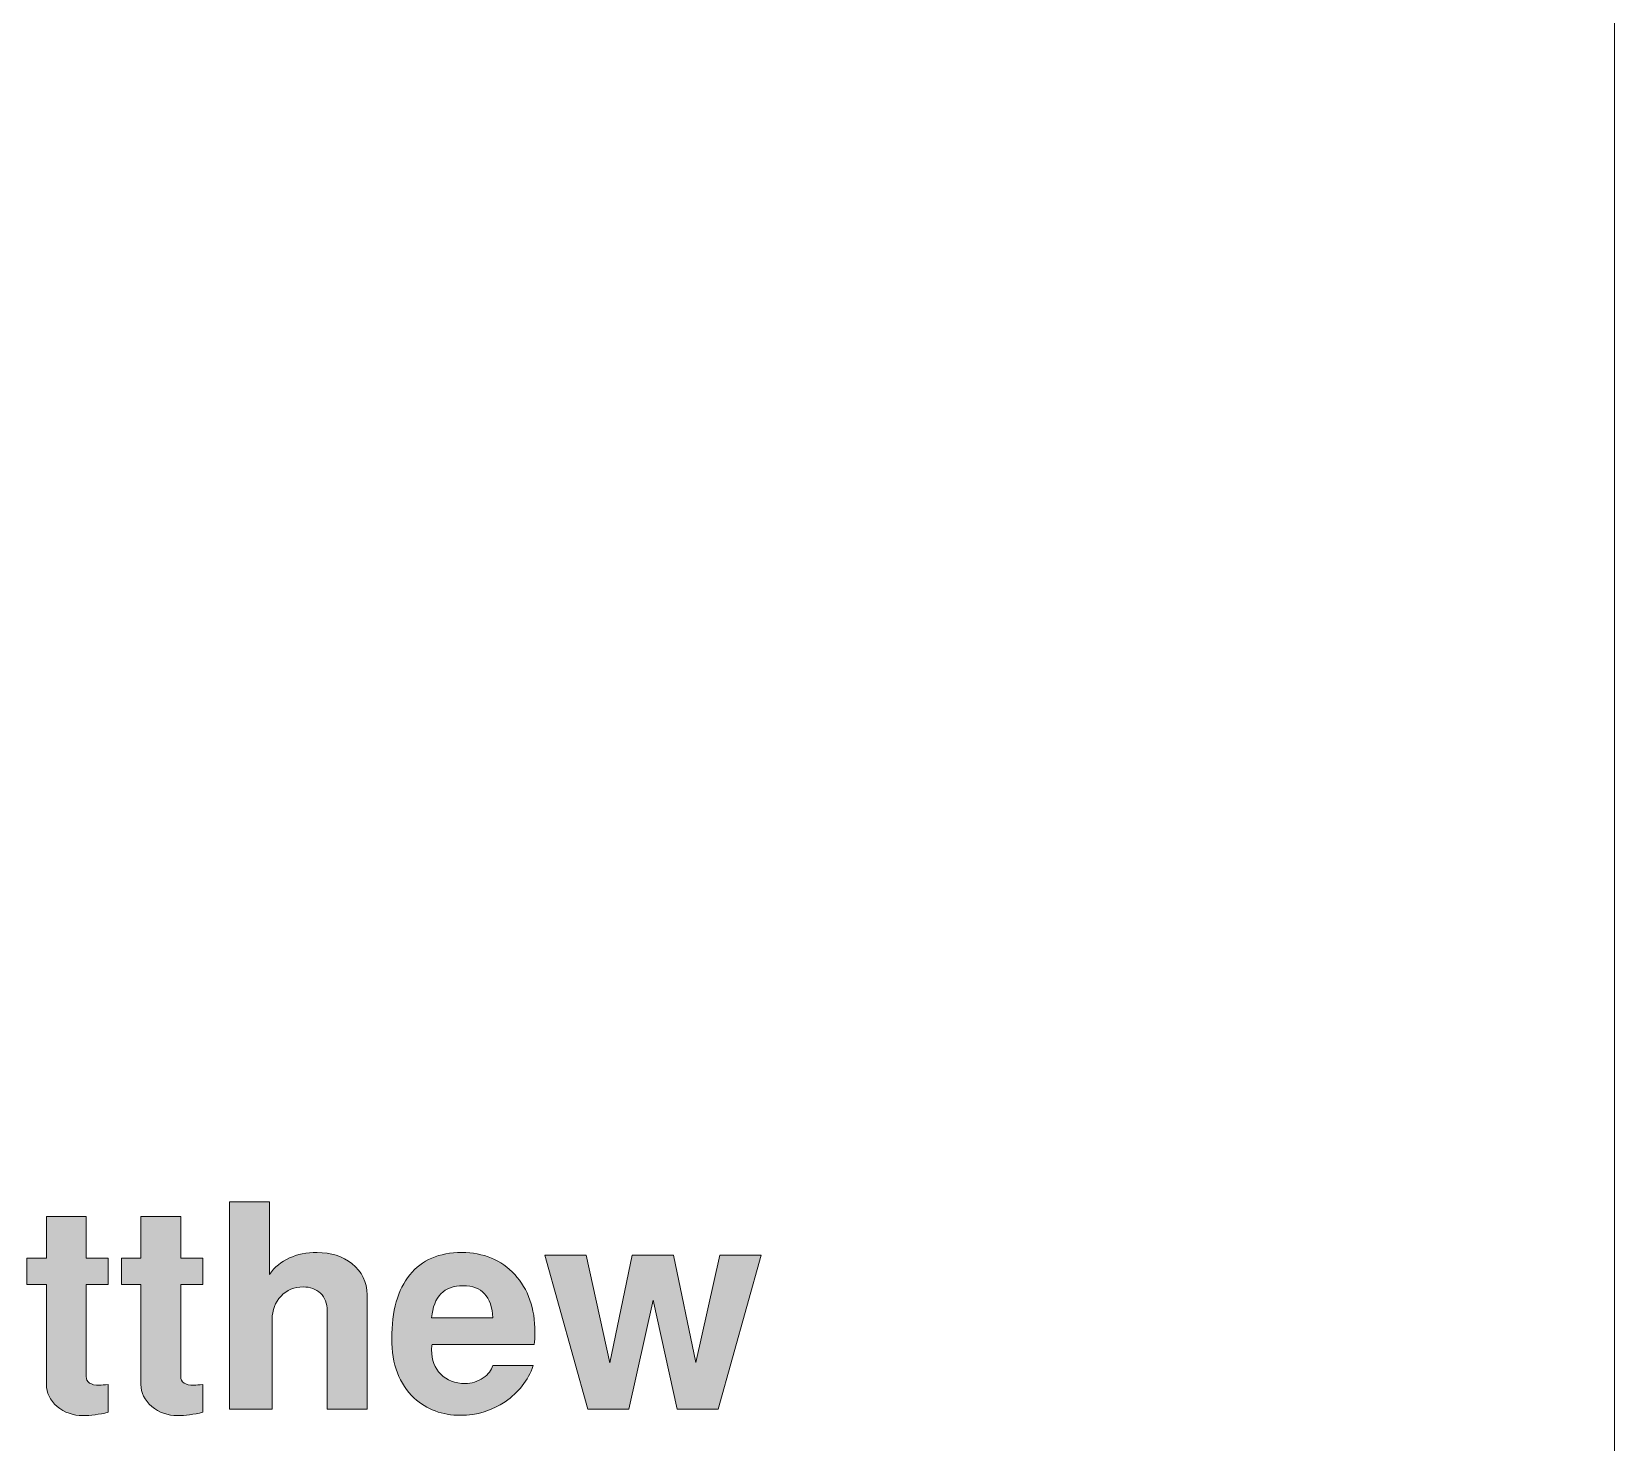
# Model space of a CAD drawing. Header units: inches. Extents: x 0.5 to 11.5, y -3.7 to -0.7.
# Drawn here: x 6.249 to 7.177, y -3 to -2.173 of the extents above; entities that cross this region are included whole.
import ezdxf

# ---------------------------------------------------------------- set-up
doc = ezdxf.new("R2010")
doc.units = ezdxf.units.IN
doc.header["$MEASUREMENT"] = 0
doc.layers.add('Layer 1', color=7, linetype='Continuous')

# ---------------------------------------------------------------- blocks, each defined once
blk = doc.blocks.new('block 27')
at = {"layer": 'Layer 1', "color": 240, "lineweight": 5, "true_color": 0xed1f24}
blk.add_lwpolyline([(5.37269, -3.74024), (5.37269, -3.65184), (5.37269, -3.55052), (5.11486, -3.55052), (5.11486, -0.73803), (7.17736, -0.73803), (7.17736, -3.55052)], dxfattribs=at)
blk = doc.blocks.new('block 68')
at = {"layer": 'Layer 1', "true_color": 0xed1f24}
h = blk.add_hatch(color=240, dxfattribs=at)
h.dxf.hatch_style = 2
edge = h.paths.add_edge_path()
edge.add_spline(control_points=[(6.44548, -2.98079), (6.44548, -2.98079), (6.42215, -2.98079), (6.42215, -2.98079), (6.42215, -2.98079), (6.42215, -2.92316), (6.42215, -2.92316), (6.42215, -2.91882), (6.42082, -2.91539), (6.41815, -2.91289), (6.41548, -2.91038), (6.41209, -2.90913), (6.40798, -2.90913), (6.40276, -2.90913), (6.39842, -2.91094), (6.39499, -2.91456), (6.39154, -2.91818), (6.38982, -2.92272), (6.38982, -2.92818), (6.38982, -2.92818), (6.38982, -2.98079), (6.38982, -2.98079), (6.38982, -2.98079), (6.36481, -2.98079), (6.36481, -2.98079), (6.36481, -2.98079), (6.36481, -2.85929), (6.36481, -2.85929), (6.36481, -2.85929), (6.38815, -2.85929), (6.38815, -2.85929), (6.38815, -2.85929), (6.38815, -2.90179), (6.38815, -2.90179), (6.39448, -2.89324), (6.40382, -2.88896), (6.41615, -2.88896), (6.42426, -2.88896), (6.43109, -2.89113), (6.43665, -2.89546), (6.44254, -2.90013), (6.44548, -2.90624), (6.44548, -2.91379), (6.44548, -2.91379), (6.44548, -2.98079), (6.44548, -2.98079)], knot_values=[0, 0, 0, 0, 1, 1, 1, 2, 2, 2, 3, 3, 3, 4, 4, 4, 5, 5, 5, 6, 6, 6, 7, 7, 7, 8, 8, 8, 9, 9, 9, 10, 10, 10, 11, 11, 11, 12, 12, 12, 13, 13, 13, 14, 14, 14, 15, 15, 15, 15], degree=3, periodic=1)
h = blk.add_hatch(color=240, dxfattribs=at)
h.dxf.hatch_style = 2
edge = h.paths.add_edge_path()
edge.add_spline(control_points=[(6.29365, -2.98263), (6.28821, -2.98396), (6.28326, -2.98463), (6.27882, -2.98463), (6.27293, -2.98463), (6.26788, -2.98282), (6.26365, -2.97921), (6.25943, -2.9756), (6.25732, -2.97129), (6.25732, -2.9663), (6.25732, -2.9663), (6.25732, -2.9078), (6.25732, -2.9078), (6.25732, -2.9078), (6.24582, -2.9078), (6.24582, -2.9078), (6.24582, -2.9078), (6.24582, -2.89229), (6.24582, -2.89229), (6.24582, -2.89229), (6.25732, -2.89229), (6.25732, -2.89229), (6.25732, -2.89229), (6.25732, -2.86779), (6.25732, -2.86779), (6.25732, -2.86779), (6.28065, -2.86779), (6.28065, -2.86779), (6.28065, -2.86779), (6.28065, -2.89229), (6.28065, -2.89229), (6.28065, -2.89229), (6.29365, -2.89229), (6.29365, -2.89229), (6.29365, -2.89229), (6.29365, -2.9078), (6.29365, -2.9078), (6.29365, -2.9078), (6.28065, -2.9078), (6.28065, -2.9078), (6.28065, -2.9078), (6.28065, -2.96163), (6.28065, -2.96163), (6.28065, -2.96507), (6.28326, -2.9668), (6.28849, -2.9668), (6.28971, -2.96668), (6.29143, -2.96657), (6.29365, -2.96646), (6.29365, -2.96646), (6.29365, -2.98263), (6.29365, -2.98263)], knot_values=[0, 0, 0, 0, 1, 1, 1, 2, 2, 2, 3, 3, 3, 4, 4, 4, 5, 5, 5, 6, 6, 6, 7, 7, 7, 8, 8, 8, 9, 9, 9, 10, 10, 10, 11, 11, 11, 12, 12, 12, 13, 13, 13, 14, 14, 14, 15, 15, 15, 16, 16, 16, 17, 17, 17, 17], degree=3, periodic=1)
h = blk.add_hatch(color=240, dxfattribs=at)
h.dxf.hatch_style = 2
edge = h.paths.add_edge_path()
edge.add_spline(control_points=[(6.34916, -2.98263), (6.34371, -2.98396), (6.33877, -2.98463), (6.33432, -2.98463), (6.32843, -2.98463), (6.32338, -2.98282), (6.31915, -2.97921), (6.31493, -2.9756), (6.31282, -2.97129), (6.31282, -2.9663), (6.31282, -2.9663), (6.31282, -2.9078), (6.31282, -2.9078), (6.31282, -2.9078), (6.30132, -2.9078), (6.30132, -2.9078), (6.30132, -2.9078), (6.30132, -2.89229), (6.30132, -2.89229), (6.30132, -2.89229), (6.31282, -2.89229), (6.31282, -2.89229), (6.31282, -2.89229), (6.31282, -2.86779), (6.31282, -2.86779), (6.31282, -2.86779), (6.33615, -2.86779), (6.33615, -2.86779), (6.33615, -2.86779), (6.33615, -2.89229), (6.33615, -2.89229), (6.33615, -2.89229), (6.34916, -2.89229), (6.34916, -2.89229), (6.34916, -2.89229), (6.34916, -2.9078), (6.34916, -2.9078), (6.34916, -2.9078), (6.33615, -2.9078), (6.33615, -2.9078), (6.33615, -2.9078), (6.33615, -2.96163), (6.33615, -2.96163), (6.33615, -2.96507), (6.33877, -2.9668), (6.34399, -2.9668), (6.34521, -2.96668), (6.34693, -2.96657), (6.34916, -2.96646), (6.34916, -2.96646), (6.34916, -2.98263), (6.34916, -2.98263)], knot_values=[0, 0, 0, 0, 1, 1, 1, 2, 2, 2, 3, 3, 3, 4, 4, 4, 5, 5, 5, 6, 6, 6, 7, 7, 7, 8, 8, 8, 9, 9, 9, 10, 10, 10, 11, 11, 11, 12, 12, 12, 13, 13, 13, 14, 14, 14, 15, 15, 15, 16, 16, 16, 17, 17, 17, 17], degree=3, periodic=1)
h = blk.add_hatch(color=240, dxfattribs=at)
h.dxf.hatch_style = 2
edge = h.paths.add_edge_path()
edge.add_spline(control_points=[(6.54399, -2.93579), (6.54399, -2.93846), (6.54382, -2.94085), (6.54348, -2.94296), (6.54348, -2.94296), (6.48365, -2.94296), (6.48365, -2.94296), (6.48343, -2.94363), (6.48332, -2.94468), (6.48332, -2.94613), (6.48332, -2.95202), (6.48513, -2.95677), (6.48876, -2.96037), (6.4924, -2.96399), (6.49713, -2.96579), (6.50297, -2.96579), (6.50682, -2.96579), (6.5104, -2.96469), (6.5137, -2.96246), (6.51668, -2.96035), (6.51855, -2.95796), (6.51931, -2.9553), (6.51931, -2.9553), (6.54298, -2.9553), (6.54298, -2.9553), (6.53987, -2.96407), (6.5344, -2.97113), (6.52656, -2.97646), (6.51873, -2.98179), (6.50998, -2.98446), (6.50032, -2.98446), (6.48954, -2.98446), (6.48048, -2.98107), (6.47315, -2.9743), (6.46437, -2.96619), (6.45998, -2.95458), (6.45998, -2.93946), (6.45998, -2.92324), (6.46351, -2.91077), (6.47057, -2.90205), (6.47762, -2.89332), (6.48776, -2.88896), (6.50098, -2.88896), (6.51387, -2.88896), (6.52426, -2.89327), (6.53215, -2.90188), (6.54004, -2.91049), (6.54399, -2.92179), (6.54399, -2.93579)], knot_values=[0, 0, 0, 0, 1, 1, 1, 2, 2, 2, 3, 3, 3, 4, 4, 4, 5, 5, 5, 6, 6, 6, 7, 7, 7, 8, 8, 8, 9, 9, 9, 10, 10, 10, 11, 11, 11, 12, 12, 12, 13, 13, 13, 14, 14, 14, 15, 15, 15, 16, 16, 16, 16], degree=3, periodic=1)
edge = h.paths.add_edge_path()
edge.add_spline(control_points=[(6.51931, -2.92729), (6.51864, -2.91474), (6.51281, -2.90846), (6.50182, -2.90846), (6.49072, -2.90846), (6.48455, -2.91474), (6.48332, -2.92729), (6.48332, -2.92729), (6.51931, -2.92729), (6.51931, -2.92729)], knot_values=[0, 0, 0, 0, 1, 1, 1, 2, 2, 2, 3, 3, 3, 3], degree=3, periodic=1)
h = blk.add_hatch(color=240, dxfattribs=at)
h.dxf.hatch_style = 2
h.paths.add_polyline_path([(6.67665, -2.89046), (6.6515, -2.98079), (6.62751, -2.98079), (6.61332, -2.91699), (6.599, -2.98079), (6.57499, -2.98079), (6.54981, -2.89046), (6.57398, -2.89046), (6.58798, -2.95363), (6.60114, -2.89046), (6.62531, -2.89046), (6.63848, -2.95346), (6.65248, -2.89046)])
at = {"layer": 'Layer 1', "lineweight": 0}
blk.add_lwpolyline([(6.67665, -2.89046), (6.6515, -2.98079), (6.62751, -2.98079), (6.61332, -2.91699), (6.599, -2.98079), (6.57499, -2.98079), (6.54981, -2.89046), (6.57398, -2.89046), (6.58798, -2.95363), (6.60114, -2.89046), (6.62531, -2.89046), (6.63848, -2.95346), (6.65248, -2.89046), (6.67665, -2.89046)], dxfattribs=at)
for points, knots in [([(6.44548, -2.98079), (6.44548, -2.98079), (6.42215, -2.98079), (6.42215, -2.98079), (6.42215, -2.98079), (6.42215, -2.92316), (6.42215, -2.92316), (6.42215, -2.91882), (6.42082, -2.91539), (6.41815, -2.91289), (6.41548, -2.91038), (6.41209, -2.90913), (6.40798, -2.90913), (6.40276, -2.90913), (6.39842, -2.91094), (6.39499, -2.91456), (6.39154, -2.91818), (6.38982, -2.92272), (6.38982, -2.92818), (6.38982, -2.92818), (6.38982, -2.98079), (6.38982, -2.98079), (6.38982, -2.98079), (6.36481, -2.98079), (6.36481, -2.98079), (6.36481, -2.98079), (6.36481, -2.85929), (6.36481, -2.85929), (6.36481, -2.85929), (6.38815, -2.85929), (6.38815, -2.85929), (6.38815, -2.85929), (6.38815, -2.90179), (6.38815, -2.90179), (6.39448, -2.89324), (6.40382, -2.88896), (6.41615, -2.88896), (6.42426, -2.88896), (6.43109, -2.89113), (6.43665, -2.89546), (6.44254, -2.90013), (6.44548, -2.90624), (6.44548, -2.91379), (6.44548, -2.91379), (6.44548, -2.98079), (6.44548, -2.98079)], [0, 0, 0, 0, 1, 1, 1, 2, 2, 2, 3, 3, 3, 4, 4, 4, 5, 5, 5, 6, 6, 6, 7, 7, 7, 8, 8, 8, 9, 9, 9, 10, 10, 10, 11, 11, 11, 12, 12, 12, 13, 13, 13, 14, 14, 14, 15, 15, 15, 15]), ([(6.29365, -2.98263), (6.28821, -2.98396), (6.28326, -2.98463), (6.27882, -2.98463), (6.27293, -2.98463), (6.26788, -2.98282), (6.26365, -2.97921), (6.25943, -2.9756), (6.25732, -2.97129), (6.25732, -2.9663), (6.25732, -2.9663), (6.25732, -2.9078), (6.25732, -2.9078), (6.25732, -2.9078), (6.24582, -2.9078), (6.24582, -2.9078), (6.24582, -2.9078), (6.24582, -2.89229), (6.24582, -2.89229), (6.24582, -2.89229), (6.25732, -2.89229), (6.25732, -2.89229), (6.25732, -2.89229), (6.25732, -2.86779), (6.25732, -2.86779), (6.25732, -2.86779), (6.28065, -2.86779), (6.28065, -2.86779), (6.28065, -2.86779), (6.28065, -2.89229), (6.28065, -2.89229), (6.28065, -2.89229), (6.29365, -2.89229), (6.29365, -2.89229), (6.29365, -2.89229), (6.29365, -2.9078), (6.29365, -2.9078), (6.29365, -2.9078), (6.28065, -2.9078), (6.28065, -2.9078), (6.28065, -2.9078), (6.28065, -2.96163), (6.28065, -2.96163), (6.28065, -2.96507), (6.28326, -2.9668), (6.28849, -2.9668), (6.28971, -2.96668), (6.29143, -2.96657), (6.29365, -2.96646), (6.29365, -2.96646), (6.29365, -2.98263), (6.29365, -2.98263)], [0, 0, 0, 0, 1, 1, 1, 2, 2, 2, 3, 3, 3, 4, 4, 4, 5, 5, 5, 6, 6, 6, 7, 7, 7, 8, 8, 8, 9, 9, 9, 10, 10, 10, 11, 11, 11, 12, 12, 12, 13, 13, 13, 14, 14, 14, 15, 15, 15, 16, 16, 16, 17, 17, 17, 17]), ([(6.34916, -2.98263), (6.34371, -2.98396), (6.33877, -2.98463), (6.33432, -2.98463), (6.32843, -2.98463), (6.32338, -2.98282), (6.31915, -2.97921), (6.31493, -2.9756), (6.31282, -2.97129), (6.31282, -2.9663), (6.31282, -2.9663), (6.31282, -2.9078), (6.31282, -2.9078), (6.31282, -2.9078), (6.30132, -2.9078), (6.30132, -2.9078), (6.30132, -2.9078), (6.30132, -2.89229), (6.30132, -2.89229), (6.30132, -2.89229), (6.31282, -2.89229), (6.31282, -2.89229), (6.31282, -2.89229), (6.31282, -2.86779), (6.31282, -2.86779), (6.31282, -2.86779), (6.33615, -2.86779), (6.33615, -2.86779), (6.33615, -2.86779), (6.33615, -2.89229), (6.33615, -2.89229), (6.33615, -2.89229), (6.34916, -2.89229), (6.34916, -2.89229), (6.34916, -2.89229), (6.34916, -2.9078), (6.34916, -2.9078), (6.34916, -2.9078), (6.33615, -2.9078), (6.33615, -2.9078), (6.33615, -2.9078), (6.33615, -2.96163), (6.33615, -2.96163), (6.33615, -2.96507), (6.33877, -2.9668), (6.34399, -2.9668), (6.34521, -2.96668), (6.34693, -2.96657), (6.34916, -2.96646), (6.34916, -2.96646), (6.34916, -2.98263), (6.34916, -2.98263)], [0, 0, 0, 0, 1, 1, 1, 2, 2, 2, 3, 3, 3, 4, 4, 4, 5, 5, 5, 6, 6, 6, 7, 7, 7, 8, 8, 8, 9, 9, 9, 10, 10, 10, 11, 11, 11, 12, 12, 12, 13, 13, 13, 14, 14, 14, 15, 15, 15, 16, 16, 16, 17, 17, 17, 17]), ([(6.54399, -2.93579), (6.54399, -2.93846), (6.54382, -2.94085), (6.54348, -2.94296), (6.54348, -2.94296), (6.48365, -2.94296), (6.48365, -2.94296), (6.48343, -2.94363), (6.48332, -2.94468), (6.48332, -2.94613), (6.48332, -2.95202), (6.48513, -2.95677), (6.48876, -2.96037), (6.4924, -2.96399), (6.49713, -2.96579), (6.50297, -2.96579), (6.50682, -2.96579), (6.5104, -2.96469), (6.5137, -2.96246), (6.51668, -2.96035), (6.51855, -2.95796), (6.51931, -2.9553), (6.51931, -2.9553), (6.54298, -2.9553), (6.54298, -2.9553), (6.53987, -2.96407), (6.5344, -2.97113), (6.52656, -2.97646), (6.51873, -2.98179), (6.50998, -2.98446), (6.50032, -2.98446), (6.48954, -2.98446), (6.48048, -2.98107), (6.47315, -2.9743), (6.46437, -2.96619), (6.45998, -2.95458), (6.45998, -2.93946), (6.45998, -2.92324), (6.46351, -2.91077), (6.47057, -2.90205), (6.47762, -2.89332), (6.48776, -2.88896), (6.50098, -2.88896), (6.51387, -2.88896), (6.52426, -2.89327), (6.53215, -2.90188), (6.54004, -2.91049), (6.54399, -2.92179), (6.54399, -2.93579)], [0, 0, 0, 0, 1, 1, 1, 2, 2, 2, 3, 3, 3, 4, 4, 4, 5, 5, 5, 6, 6, 6, 7, 7, 7, 8, 8, 8, 9, 9, 9, 10, 10, 10, 11, 11, 11, 12, 12, 12, 13, 13, 13, 14, 14, 14, 15, 15, 15, 16, 16, 16, 16]), ([(6.51931, -2.92729), (6.51864, -2.91474), (6.51281, -2.90846), (6.50182, -2.90846), (6.49072, -2.90846), (6.48455, -2.91474), (6.48332, -2.92729), (6.48332, -2.92729), (6.51931, -2.92729), (6.51931, -2.92729)], [0, 0, 0, 0, 1, 1, 1, 2, 2, 2, 3, 3, 3, 3])]:
    blk.add_open_spline(points, degree=3, knots=knots, dxfattribs=at)
blk = doc.blocks.new('block 66')
at = {"layer": 'Layer 1'}
blk.add_blockref('block 68', (0, 0), dxfattribs=at)
blk = doc.blocks.new('block 56')
at = {"layer": 'Layer 1'}
blk.add_blockref('block 66', (0, 0), dxfattribs=at)

msp = doc.modelspace()

# ---------------------------------------------------------------- block references
at = {"layer": 'Layer 1'}
for name in ['block 27', 'block 56']:
    msp.add_blockref(name, (0, 0), dxfattribs=at)

doc.saveas('drawing.dxf')
